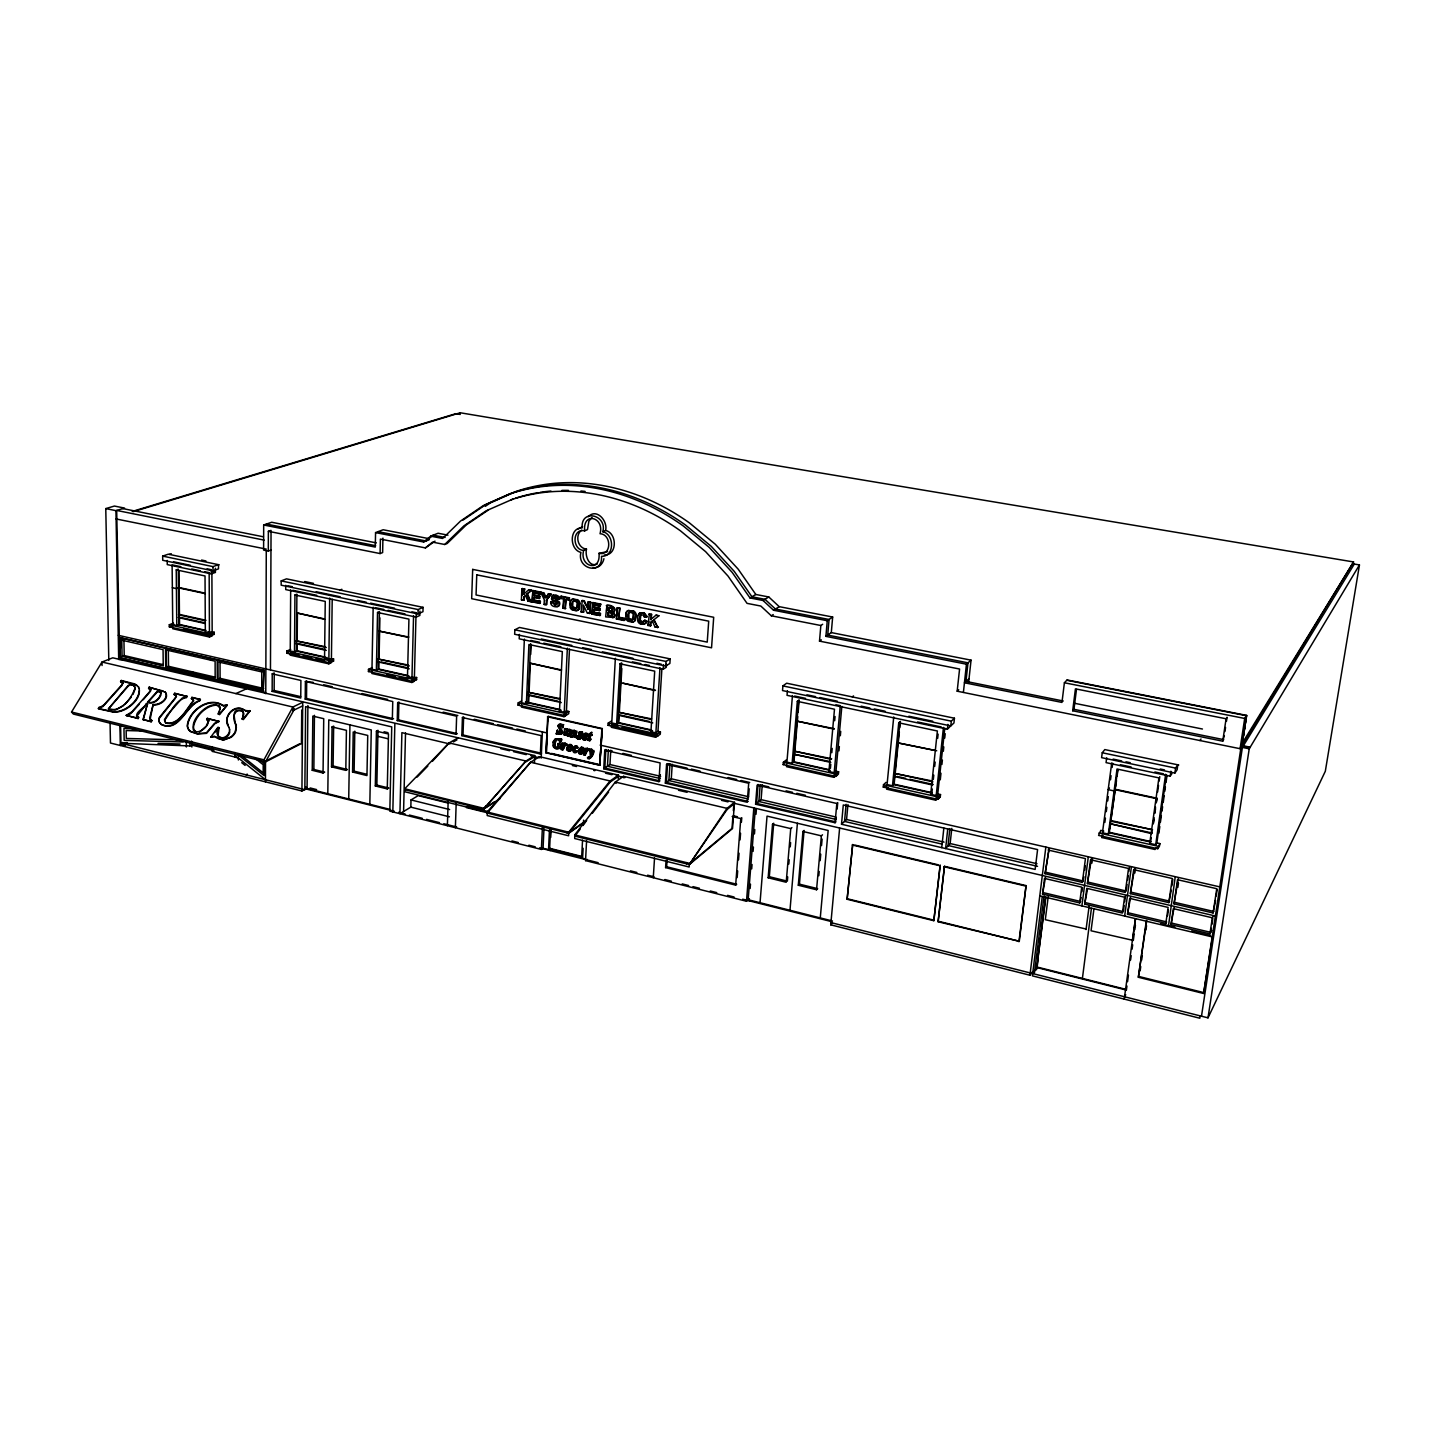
<?xml version="1.0" encoding="UTF-8"?>
<svg xmlns="http://www.w3.org/2000/svg" width="1431" height="1431" viewBox="0 0 1431 1431"><rect width="100%" height="100%" fill="white"/><g stroke="black" fill="none" stroke-linecap="round" stroke-linejoin="round"><path stroke-width="1.5" d="M261.784 671.908L217.977 661.837L218.049 679.206L261.73 689.42L261.784 671.908L263.787 671.014M263.179 691.423L263.912 670.263L263.179 691.423L120.401 658.027L120.025 637.725L264.019 670.298M376.317 542.886L271.711 522.261L263.68 524.998L263.608 550.059L268.295 551.024L270.96 550.059M265.451 781.755L265.522 761.471M266.273 551.329L265.772 693.641L263 691.638M268.295 551.024L268.366 531.312L271.049 530.382L270.459 669.672M272.158 691.388L272.23 673.858L274.233 672.964L274.144 690.475L272.158 691.388L300.743 698.06L300.904 680.44L272.23 673.858M281.191 580.897L281.174 585.172L418.031 613.935L422.95 611.699L423.075 607.352L286.504 578.857L281.191 580.897L418.138 609.57L423.075 607.352M285.735 585.333L285.717 589.59L416.171 617.101L419.855 615.437L419.963 611.091M290.672 589.84L290.243 650.962L294.5 651.91L294.947 594.992L325.248 601.414L324.551 658.636L333.584 658.922L333.548 661.068L329.702 662.821L286.772 653.198L286.772 651.069L290.726 649.352M110.062 722.941L110.473 743.029L301.923 790.985L302.728 702.299L292.872 707.021L292.854 710.635L302.692 705.894M326.268 650.407L296.217 643.735L296.235 640.873L325.087 646.651M296.503 643.61L296.432 651.069L326.447 657.777M296.521 640.748L296.897 594.223L294.947 594.992M294.5 651.91L297.093 650.783L297.165 643.324L325.052 649.513M297.183 640.48L297.415 613.058L323.281 618.639M301.726 710.044L301.44 742.904L302.352 743.118L265.54 761.864L73.357 714.051L71.55 712.012L101.995 662.034L112.763 657.813L534.747 755.568L534.425 762.884M305.393 681.46L392.756 701.53L392.344 719.435L305.214 699.097L305.393 681.46L313.085 682.319M305.214 699.097L306.52 698.471L306.699 680.852M305.787 786.871L305.769 788.892L394.276 811.234M301.923 790.985L307.075 788.463L307.898 705.537M312.244 770.307L312.817 716.108L323.728 718.684L323.048 772.99L312.244 770.307L313.854 769.467L324.658 772.132L323.048 772.99M313.854 769.467L314.444 715.303M597.228 564.047C588.91 567.535 584.85 555.443 586.495 549.11L583.669 550.416C579.054 566.658 600.948 572.937 598.999 553.332L607.603 551.561M298.811 655.004L290.225 653.091L290.207 655.148L328.808 663.823L328.844 661.748L331.008 662.231M328.862 659.619L329.667 598.051M327.806 793.686L328.772 719.882L371.273 729.935L369.824 804.294M329.702 662.821L329.738 660.693L333.584 658.922M331.42 658.439L332.207 599.195M331.527 766.837L332.064 726.93L333.656 726.125L333.101 765.979L331.527 766.837L345.801 770.361L347.375 769.502L333.101 765.979M602.809 531.724C607.477 514.784 580.61 508.255 582.167 527.878C569.001 527.395 569.377 549.79 580.95 552.402C576.353 569.091 602.952 575.781 601.503 556.319C614.793 556.927 614.525 534.3 602.809 531.724L605.581 530.454C617.28 533.03 617.548 555.604 604.276 554.995M605.581 530.454C608.032 521.081 596.655 507.701 588.195 516.77M345.801 770.361L346.427 730.347L332.064 726.93M348.717 798.963L349.933 724.873M229.497 729.631C230.176 734.997 222.86 740.453 218.371 736.518M352.563 772.025L353.224 731.974L367.731 735.427L366.962 775.566L352.563 772.025L354.119 771.148L366.461 774.189M354.119 771.148L354.799 731.152M373.169 607.227L371.971 669.261L376.371 670.245L377.534 612.486L408.926 619.122L407.477 677.203L416.636 677.489L416.582 679.653L412.897 681.514L368.447 671.533L368.483 669.368L372.257 667.562L372.221 669.726M371.917 671.407L371.881 673.5L411.842 682.48L414.292 681.245L414.346 679.153L416.582 679.653M428.763 538.611L383.15 529.756L375.566 532.6L375.28 547.089L263.68 524.998M375.316 785.959L376.425 731.152L377.981 730.329L376.854 785.082L375.316 785.959L387.264 788.928L388.803 788.034L376.854 785.082M268.366 531.312L380.091 553.564L380.396 539.093L425.383 547.912L435.006 541.151M409.23 668.832L378.106 661.927L378.16 659.029L408.121 665.021M378.446 658.886L379.412 611.663L377.534 612.486M376.371 670.245L378.857 669.046L379.018 661.498M379.072 658.6L379.913 617.852M382.918 538.128L382.632 552.581L380.091 553.564M387.264 788.928L388.499 733.996L376.425 731.152M392.827 811.914L394.849 723.871M397.246 720.58L397.675 702.657L398.909 702.013L398.48 719.918L397.246 720.58L456.042 734.3L457.24 733.62L398.48 719.918M403.578 811.502L405.528 732.851M458.331 737.68L449.155 742.922L404.74 788.767L404.83 791.754L483.32 811.198L483.177 809.123L486.111 805.85M411.842 682.48L411.895 680.369L414.149 680.888M411.949 678.205L413.559 615.741M412.897 681.514L412.951 679.331L416.636 677.489M449.96 743.995L401.896 732.654L399.929 813.702L410.822 807.138L411.019 799.929L418.174 795.636L448.1 803.059M414.4 676.988L415.956 616.85M416.171 617.101L416.278 612.754L411.931 611.824M418.031 613.935L418.138 609.57M822.664 624.274L820.839 625.508L819.498 641.124L959.575 669.028L957.178 691.191L1240.069 748.699L1353.583 561.954L460.245 412.772L460.192 414.435L455.791 413.702L132.242 511.439M447.384 825.705L448.153 801.414M456.042 734.3L456.632 716.198L397.675 702.657M455.38 827.726L456.185 803.238M461.819 735.641L462.428 717.521L463.626 716.859L463.018 734.962L461.819 735.641L540.363 753.976L541.49 753.261L463.018 734.962M220.356 709.454C214.811 693.731 183.562 722.977 196.226 731.974M514.838 629.801L514.659 634.255L665.719 666.005L669.887 663.447L670.173 658.904L519.471 627.458L514.838 629.801L666.023 661.444L670.173 658.904M519.381 634.398L519.203 638.834L663.197 669.207L666.291 667.293L666.488 664.27M523.478 600.233L524.318 596.566L524.175 599.893L521.421 599.804L521.868 588.767L524.64 588.856L523.746 594.098L524.64 588.856M522.297 595.063L522.565 588.445M521.582 704.982L521.492 707.111L564.029 716.681L568.715 713.711L568.822 711.493L565.495 713.514L565.388 715.733L518.076 705.125L518.183 702.907L521.617 700.94M524.372 639.085L521.689 702.764L526.375 703.819L528.647 702.514L528.969 694.768L557.929 701.19M526.375 703.819L528.915 644.522L562.329 651.606L559.467 711.225L564.243 712.298L566.443 710.974L568.822 711.493M531.76 601.914L532.922 590.52L540.596 592.058L539.827 594.259L534.246 593.132L534.139 595.6L540.006 596.316L539.237 598.516L534.049 597.46L533.924 600.465L540.381 601.306L540.292 603.167L531.76 601.914L538.342 602.773M561.256 702.585L528.146 695.233L528.272 692.264L560.147 698.65M528.397 695.09L528.075 702.854L561.131 710.241L559.467 711.225M528.522 692.121L530.633 643.628M532.457 601.575L532.922 590.52M529.112 691.781L530.346 663.233L561.524 669.958M530.722 654.396L531.116 645.542M533.924 600.465L534.747 597.121M534.139 595.6L534.926 592.81M539.237 598.516L539.326 596.638M539.827 594.259L540.596 592.058M539.612 603.506L539.684 601.646M544.102 604.419L544.317 599.75L540.793 592.559L543.941 592.72L546.177 597.603L548.771 593.704L551.185 594.187L546.392 600.197L546.177 604.83L544.102 604.419L546.875 604.49L547.071 599.857M618.281 778.822L618.496 775.155L539.487 756.677L539.433 757.822L530.901 755.729M540.363 753.976L541.186 735.606L462.428 717.521M541.186 758.126L542.385 731.885M127.198 742.546L120.973 743.244L304.839 789.679L305.626 706.646L391.736 726.876L389.822 811.162L541.383 849.442L542.403 827.351M545.837 752.706L548.198 716.359L602.308 728.558L599.661 765.227L545.837 752.706L548.663 753.368M547.697 716.645L546.052 752.563L599.857 765.102L601.843 728.862L547.501 716.788M546.535 752.259L547.322 735.373M548.001 720.58L548.198 716.359M541.383 849.442L543.065 848.261L543.977 828.388M543.065 848.261L548.538 849.638L549.468 829.73M560.433 598.408L561.185 596.19L569.502 597.854L568.733 600.072L565.639 599.446L565.191 608.694L563.081 608.264L563.528 599.034L560.433 598.408L561.185 596.19M550.452 831.178L549.611 848.869L582.65 857.205L583.133 848.315M550.094 850.569L550.184 848.44L581.165 856.257M550.72 837.403L551.078 829.962M563.081 608.264L564.208 598.695M557.607 744.209L561.721 744.675L558.179 743.476L557.303 748.163M558.179 743.476L559.056 744.692M565.191 608.694L566.318 599.124L569.413 599.732M559.396 748.538C562.58 738.933 560.272 752.849 554.745 748.091A4.043 3.363 58.1 0 1 553.135 746.356L553.064 741.669L555.604 738.807M568.733 600.072L569.502 597.854M562.15 743.726L565.245 743.172C561.202 750.273 567.713 739.899 566.998 745.265C563.814 743.226 564.851 751.275 561.274 749.558L562.723 743.369L561.274 749.558M564.029 716.681L564.118 714.516M564.243 712.298L567.356 648.154M566.515 734.872L563.796 734.872L564.798 728.594L567.427 728.79L566.068 734.407L569.019 729.327L570.486 729.667L569.359 735.087M566.229 715.339L566.336 713.193M566.443 710.974L569.484 649.155M574.475 732.189L572.382 736.786L570.325 736.786L571.237 730.525L574.332 730.347L572.901 733.298L574.332 730.347M618.496 775.155L610.089 780.968L568.679 832.198L568.644 835.776L487.202 815.545L487.184 812.003L530.597 762.258L539.487 756.677M583.884 608.336L583.705 611.967L581.075 611.913L582.292 600.412L584.367 600.841L588.302 609.159L583.705 601.181L581.63 600.752M583.043 612.307L583.401 605.045L587.282 613.184L590.091 613.255L590.663 602.093L588.016 602.04L587.64 609.499M588.302 609.159L588.678 601.7M589.429 613.613L590.663 602.093M584.42 748.842L587.515 748.288L585.011 755.049L583.49 754.709L584.42 748.842L585.619 749.075L583.49 754.709M591.665 614.06L592.917 602.558L600.77 604.132L600 606.368L594.294 605.206L594.169 607.692L600.144 608.425L599.374 610.643L594.062 609.57L593.901 612.611L600.465 613.47L600.376 615.348L591.665 614.06L600.376 615.348M592.327 613.72L592.917 602.558M582.542 840.194L581.612 857.992L585.315 858.922M583.365 824.614L583.598 820.16M593.901 612.611L594.724 609.23L600.036 610.304M594.169 607.692L594.956 604.866L598.766 605.635M588.517 734.854L590.18 733.566M589.966 758.305L588.177 758.859L587.408 757.786L590.359 756.981L589.787 749.146L591.701 749.254L592.398 754.584L591.701 749.254M591.683 735.57L592.273 734.604L590.627 735.319C585.851 744.031 593.507 736.679 589.787 740.739M755.335 808.748L748.163 899.723L746.499 901.262L585.547 860.603L586.603 840.569M599.374 610.643L599.482 608.765M599.714 615.706L599.822 613.81M600 606.368L600.77 604.132M613.988 617.494L605.653 616.904L606.923 605.349C610.822 603.864 619.033 609.534 612.879 612.343L614.668 614.525L613.881 617.459M606.619 610.948L606.923 605.349M599.661 765.227L602.308 728.558M608.068 612.468C613.577 611.395 613.631 618.747 607.907 615.455L608.068 612.468L611.663 612.754M608.157 610.59L608.962 607.656C614.221 606.708 613.827 613.112 608.819 610.25L608.157 610.59C613.166 613.47 613.577 607.048 608.3 607.996M607.907 615.455L608.712 612.11M608.819 610.25L608.962 607.656M660.371 774.654L658.922 781.648L603.739 768.769L604.758 750.202L612.235 750.953M605.85 749.486L604.83 768.036L659.977 780.897M615.366 658.278L611.753 722.923L616.618 724.014L620.034 663.805L654.7 671.157L650.944 731.706L655.881 732.815L657.956 731.42L660.424 731.974L660.281 734.228L657.169 736.339L608.103 725.32L608.229 723.084L611.466 721.027M608.372 749.808L607.46 766.247L660.371 778.571M619.355 617.298L624.703 618.371L624.596 620.267L616.439 619.086L617.065 607.96L619.873 608.05L618.693 617.637L619.873 608.05M616.439 619.086L617.709 607.62M657.67 735.856L655.613 737.251L611.502 727.342L611.627 725.177L617.924 726.59M603.739 768.769L609.964 764.548L610.769 750.184M652.751 722.905L618.425 715.267L618.586 712.244L651.552 718.881M623.952 620.625L624.703 618.371M618.657 715.124L618.21 722.995L652.482 730.669L650.944 731.706M618.818 712.101L621.626 662.875L620.034 663.805M616.618 724.014L618.747 722.655L619.194 714.785L649.227 721.439M619.373 711.762L621.823 668.617M623.451 777.605L623.522 776.335L734.514 802.29L732.529 828.531L689.331 864.539L689.17 867.007L574.707 838.53L574.743 834.917L615.312 782.059L623.522 776.335M650.229 625.955L650.443 622.539L652.947 620.66L651.069 622.181L650.855 625.597L648.046 625.508L649.37 613.863L651.552 614.31L651.248 619.319M648.046 625.508L648.905 621.394M651.552 614.31L650.604 619.677L655.97 615.187L658.904 615.795L653.931 619.73L657.795 627.494L653.931 619.73M655.613 737.251L655.738 735.069M655.881 732.815L659.977 667.669M657.169 736.339L657.312 734.085L660.424 731.974M657.956 731.42L661.909 668.563M663.197 669.207L663.483 664.664M665.719 666.005L666.023 661.444M658.922 781.648L660.12 762.92L604.758 750.202M653.269 877.722L654.539 858.01M666.56 764.387L748.699 783.258L747.232 802.254L665.343 783.133L666.56 764.387L667.597 763.653L687.023 768.107M667.597 763.653L666.381 782.381L748.198 801.467M669.976 763.939L668.885 780.539L748.395 799.053M665.343 783.133L671.282 778.786L672.23 764.279M665.594 867.615L666.649 866.757L736.661 884.233L735.659 885.127L665.594 867.615L666.023 861.033M666.649 866.757L667.079 860.174M732.851 817.334L732.01 828.406L688.812 864.413M733.352 810.679L733.692 806.243M735.659 885.127L740.775 818.586L741.759 817.763L741.419 822.181M737.162 877.597L737.68 870.942M738.539 859.87L739.04 853.216M740.06 839.908L740.578 833.271M748.52 797.246L749.182 788.803M746.499 901.262L753.833 807.925M836.348 817.656L835.078 822.753L755.586 804.204L757.088 785.172L836.831 803.489L837.725 802.684L837.135 809.087M758.054 784.403L756.552 803.417L835.954 821.931M749.182 900.815L749.343 898.632M750.148 888.508L750.488 884.143M751.704 868.867L752.044 864.503M753.082 851.391L753.422 847.027M754.459 833.933L754.799 829.569M756.015 814.275L756.355 809.91M760.201 784.635L758.877 801.485L835.972 819.426M755.586 804.204L761.095 799.643L762.258 784.921M760.04 902.728L767.034 816.117L828.155 830.481L820.267 917.915M782.9 685.914L782.524 690.565L950.792 725.928L953.94 722.977L954.441 718.219L786.656 683.213L782.9 685.914L951.311 721.17L954.441 718.219M768.161 877.793L772.525 824.292L773.706 823.272L769.323 876.72L768.161 877.793L786.209 882.265L790.735 828.603L791.88 827.565M787.426 690.708L787.032 695.341L947.394 729.166L949.755 726.948M792.452 695.591L786.925 762.133L792.13 763.313L797.317 701.351L834.488 709.221L828.907 771.542L834.201 772.722L835.972 771.202L838.62 771.792L838.405 774.117L835.758 776.425L783.186 764.619L783.365 762.312L786.156 760.058L785.977 762.365M786.728 764.44L786.531 766.676L833.79 777.301L835.543 775.763M830.767 762.419L793.972 754.244L794.241 751.15L831.697 758.752M794.187 754.083L793.507 762.186L830.23 770.397L828.907 771.542M794.438 750.971L798.695 700.314L797.317 701.351M792.13 763.313L793.972 761.811L797.765 716.609M798.122 712.459L799.16 699.956M787.354 881.174L787.712 876.881M788.803 864.02L789.161 859.727M790.252 846.866L790.61 842.573M789.984 910.277L797.407 823.254M798.301 885.252L802.952 831.483L804.079 830.445L799.428 884.161L798.301 885.252L816.546 889.76L817.673 888.651L799.428 884.161M825.902 636.366L827.261 620.714L832.663 617.029L831.304 632.591L825.902 636.366L966.444 664.199L971.059 660.156L831.304 632.591M816.546 889.76L821.376 835.847L822.485 834.792M818.818 875.736L819.212 871.425M820.178 860.657L820.75 854.182M821.519 845.578L822.11 839.103M830.409 768.358L830.785 764.297M831.822 752.688L832.198 748.413M834.684 720.723L835.06 716.537M583.669 550.416C572.078 549.951 571.971 527.914 584.671 530.865C582.65 511.135 604.741 517.271 600.036 533.727C611.77 534.157 611.788 556.391 598.999 553.332M833.79 777.301L833.987 775.047L836.652 775.638M834.201 772.722L840.265 705.68L835.919 704.768M835.758 773.509L841.839 706.431M835.758 776.425L835.954 774.099L838.62 771.792M838.96 750.864L839.353 746.535M840.337 735.731L840.73 731.402M835.078 822.753L836.831 803.489M1032.019 972.204L1029.926 975.227L830.731 924.82L839.639 828.012M841.5 824.256L843.288 804.973L1037.582 849.585L1035.15 869.44L841.5 824.256L846.562 819.498L847.957 804.58M846.115 804.329L844.523 821.412L942.26 844.165M847.116 899.258L852.679 844.558L847.116 899.258L933.835 920.705L940.167 865.272L933.835 920.705M893.731 716.949L887.059 784.564L892.479 785.762L898.74 722.816L937.377 730.991L930.687 794.33L936.196 795.564L937.77 793.955L940.525 794.563L940.274 796.924L937.895 799.357L883.267 787.104L883.499 784.743L886.022 782.381M932.565 785.029L894.339 776.532L894.661 773.384L931.366 780.807M894.536 776.371L893.713 784.599L931.867 793.132L932.314 788.982M894.84 773.205L899.974 721.725L898.74 722.816M892.479 785.762L894.125 784.188L899.348 731.939M899.759 727.699L900.403 721.367M933.316 779.484L933.781 775.137M934.693 766.426L935.159 762.061M937.663 738.396L938.11 734.139M888.275 787.587L886.594 789.161L935.695 800.197L935.946 797.926L938.7 798.534M936.196 795.564L943.44 727.431M944.782 728.146L937.52 796.298L940.274 796.924M937.895 799.357L938.146 796.995L940.525 794.563M940.274 779.841L940.972 773.259M941.92 764.458L942.385 760.058M943.333 751.275L943.798 746.875M944.728 738.092L945.211 733.692M947.394 729.166L947.912 724.408M950.792 725.928L951.311 721.17M941.741 847.635L943.852 828.066M947.751 828.96L945.623 848.547L950.148 843.539L951.794 828.388M938.11 921.761L944.478 866.292L1026.063 885.61L1019.283 941.276L938.11 921.761L944.478 866.292M963.403 692.407L966.444 664.199M947.984 845.936L949.862 828.585M968.608 682.48L971.059 660.156M1018.926 941.759L1026.063 885.61M1250.193 747.179L1242.001 745.515L1246.634 715.393L1067.061 679.958L1064.396 682.766L1061.963 702.424L964.458 682.766L969.037 678.634M1029.926 975.227L1045.846 847.08M1200.18 1015.885L1199.822 1018.228L1032.377 975.853L1042.269 896.45M1042.555 894.107L1044.505 878.419L1081.729 887.148L1079.672 902.925L1042.555 894.107L1045.542 877.042M1045.095 873.697L1049.084 848.69L1045.095 873.697L1082.355 882.408L1083.893 876.702M1034.452 972.83L1044.058 895.842M1036.509 969.824L1045.56 897.487M1032.663 973.563L1037.135 967.052L1038.19 958.627M1045.9 897.022L1038.119 957.017M160.862 692.944C160.022 698.793 153.618 704.231 147.554 702.12L157.392 691.173L160.29 691.763L161.148 693.302M1086.362 929.077L1045.31 919.704L1048.297 895.949M1224.346 735.57L1222.736 741.186L1072.678 710.76L1075.432 688.848L1226.081 718.773L1227.065 717.271L1226.456 721.349M1072.678 710.76L1073.966 709.329L1076.47 689.438M236.419 727.055L234.934 732.368A11.502 8.497 -35.1 0 1 230.695 737.054L224.524 739.72L218.084 738.7M139.344 690.618C138.485 698.614 132.207 705.054 125.427 708.792A20.356 14.453 -35.5 0 1 113.264 711.779L98.22 708.47L103.908 704.946L121.581 685.091L122.69 683.195L120.58 681.603L121.259 680.476L134.961 683.982L138.61 687.023M1082.355 882.408L1085.449 858.6L1048.047 850.032M1079.672 902.925L1081.174 897.559M1081.943 891.656L1082.462 887.721M1084.734 870.209L1085.306 865.88M1081.89 905.877L1088.311 856.793M1178.768 765.013L1104.804 749.576L1102.246 752.76L1101.602 757.643L1174.869 773.044L1177.123 769.735L1177.82 764.816L1175.584 768.107L1174.869 773.044M1084.716 904.124L1086.791 888.329L1124.587 897.201L1122.405 913.067L1084.716 904.124L1087.506 888.901M1087.417 883.589L1090.547 859.763L1128.54 868.474L1125.249 892.425L1087.417 883.589L1091.513 858.403M1091.907 863.126L1092.479 858.815M1106.7 757.768L1106.056 762.634L1170.182 776.174L1171.882 773.688M1086.04 929.56L1089.206 905.662M1108.327 834.094L1117.021 769.019L1158.913 777.892L1149.737 843.36L1155.711 844.684L1156.856 842.913L1159.843 843.575L1159.504 846.007L1157.768 848.708L1098.579 835.418L1100.797 830.374L1103.712 831.035L1102.46 832.77L1108.327 834.094L1110.706 823.845L1152.098 833.021M1091.424 908.363L1082.408 978.428M1156.176 847.707L1155.032 849.495L1101.834 837.529L1102.138 835.185M1102.46 832.77L1111.726 762.902M1104.857 822.431L1105.43 818.121M1106.288 811.663L1106.861 807.352M1107.719 800.913L1108.292 796.602M1110.528 779.77L1111.064 775.674M1112.155 767.463L1112.71 763.349M1132.762 940.31L1091.048 930.776L1093.928 909.025M1117.647 770.003L1109.258 832.788L1150.613 842.036L1151.204 837.743M1111.154 820.589L1152.563 829.747L1110.689 821.215L1115.339 789.268L1156.981 798.23L1156.391 802.433M1115.625 787.086L1116.502 780.521M1117.092 776.157L1117.969 769.592M1124.14 905.68L1123.317 911.619L1085.682 902.693M1124.694 901.727L1125.499 895.77M1127.056 884.483L1126.161 891.012L1088.383 882.194M1127.646 880.137L1128.254 875.79M1128.844 871.443L1129.453 867.097M1124.641 916.055L1131.438 866.667M1127.521 914.284L1129.721 898.4L1168.125 907.415L1165.818 923.389L1127.521 914.284L1130.633 896.969M1130.383 893.642L1133.692 869.654L1172.293 878.509L1168.823 902.621L1130.383 893.642L1134.604 868.277M1134.872 872.999L1135.463 868.653M1124.211 999.088L1135.427 918.63M1132.458 940.793L1135.516 918.935M1126.34 990.341L1126.948 986.013M1127.556 981.666L1128.451 975.173M1130.579 960.004L1131.188 955.675M1132.082 949.164L1132.69 944.836M1133.298 940.507L1134.211 934.014M1134.819 929.667L1135.427 925.338M1152.134 830.391L1151.687 833.665L1110.706 823.845M1153.153 823.88L1154.03 817.584M1154.62 813.38L1155.515 807.066M1156.105 802.863L1156.981 798.23M1157.607 792.059L1158.538 785.458M1159.164 781.058L1159.772 776.657M1153.44 823.451L1154.03 819.248M1154.924 812.933L1155.515 808.748M1155.711 844.684L1165.639 774.26M1156.856 842.913L1166.48 774.815M1212.594 936.107L1203.596 993.49L1138.343 977.266L1146.267 921.206M1158.877 833.2L1159.808 826.581M1160.434 822.163L1161.364 815.545M1161.99 811.144L1162.616 806.726M1163.242 802.326L1164.172 795.708M1164.798 791.289L1165.406 786.889M1166.032 782.471L1166.98 775.852M1138.343 977.266L1146.732 920.437M1140.131 970.898L1140.74 966.587M1141.652 960.129L1142.278 955.836M1145.927 930.007L1146.535 925.696M1157.768 848.708L1159.843 843.575M1170.182 776.174L1170.88 771.237M1167.535 915.929L1168.394 909.955M1168.823 902.621L1171.238 890.225M1171.882 885.843L1172.83 879.278M1175.262 876.684L1168.519 925.624M1211.699 930.418L1209.91 933.871L1171.023 924.623L1173.331 908.631L1212.343 917.79L1213.13 916.305M1174.028 903.837L1177.534 879.707L1216.761 888.705L1213.077 912.96L1174.028 903.837L1178.375 878.294M1171.023 924.623L1174.171 907.182M1177.856 887.399L1178.5 883.034M1222.736 741.186L1226.081 718.773M1224.954 731.509L1225.544 727.449M1209.91 933.871L1212.343 917.79M1211.306 928.343L1210.698 932.35L1171.864 923.138M1211.914 924.337L1212.826 918.308M1213.077 912.96L1215.527 900.475M1216.189 896.074L1217.191 889.456M1203.596 993.49L1241.017 747.125L1249.227 748.807L1359.45 564.923L1353.261 563.886M1201.485 1016.207L1242.394 747.411L1354.298 564.064M1243.145 743.673L1243.521 741.133L1353.583 561.954M1240.069 748.699L1244.702 718.451L1246.634 715.393L1241.858 745.784M748.163 899.723L832.484 920.992L830.946 922.601L1207.997 1017.852L1249.227 748.807M576.371 737.18L573.813 737.215L574.403 732.117M575.763 737.537C571.989 735.767 579.09 725.356 571.828 737.126M1359.45 564.923L1325.321 771.255L1207.997 1017.852M577.194 738.557L578.142 735.82L580.27 737.824L579.305 732.01L582.524 732.207L581.558 734.765L579.555 732.994L580.914 736.554A2.486 2.093 57.9 0 1 580.968 737.859L580.664 738.503A2.111 1.771 57.9 0 1 579.054 738.986L577.194 738.557L579.609 738.646A2.111 1.771 57.9 0 0 581.219 738.163L581.523 737.502A2.486 2.075 57.9 0 0 581.469 736.196L580.253 732.422L582.113 734.407M577.748 738.217L578.142 735.82M581.558 734.765L581.97 732.565M551.937 597.264L552.455 595.779M561.828 733.709L556.176 733.835L557.357 730.293L558.752 733.227L560.702 733.298L559.754 729.399M581.737 753.636L580.932 753.797A2.057 1.717 57.4 0 1 579.287 752.885C576.8 750.077 582.596 744.388 583.884 748.735C582.757 750.345 576.854 753.332 582.149 752.599M580.521 750.828L581.666 752.903M585.923 736.768C579.823 739.362 590.162 737.806 585.619 739.791M584.599 736.858L585.762 738.933M557.357 730.293L556.748 733.477L561.381 734.014M591.039 738.933L589.894 739.827L590.627 735.319M575.62 746.91C579.322 746.106 576.568 750.345 575.96 746.678M573.348 748.932L575.119 746.284C577.069 746.427 579.412 750.059 577.033 745.855C571.273 744.764 571.756 756.23 577.015 751.74M562.58 727.86C564.19 722.154 563.331 730.454 560.344 724.891M557.607 739.255C561.041 744.317 563.51 737.967 560.219 739.612L558.179 738.897C552.294 739.433 554.656 752.688 558.698 746.177M560.326 742.474L561.685 739.022M135.14 689.009L133.011 694.411M588.535 738.432L588.481 740.328L589.715 740.739M150.434 719.811L151.865 720.652L151.203 721.796L143.011 719.507L147.447 703.766L146.338 703.48C145.944 707.093 131.527 714.033 138.771 717.432L138.091 718.559L126.214 715.357L131.92 711.815L149.271 692.139L150.666 689.849L148.52 688.275L149.2 687.148L165.298 692.193M143.315 719.847L147.447 703.766M637.904 616.028L639.371 613.255M553.314 742.367L554.745 739.541M592.237 735.212L590.806 734.747L591.414 732.708M151.865 720.652L149.665 718.058L153.135 704.535L150.094 719.507M590.806 734.747L591.969 732.368M570.325 736.786L571.774 730.561M589.161 734.997L587.765 740.31L590.341 740.382M570.486 729.667L568.411 735.409L569.663 734.783M569.735 734.854L567.785 735.802L567.731 733.423L566.873 735.57L568.214 736.321L570.289 734.514M569.019 729.327L566.873 733.566M567.427 728.79L565.299 734.622L566.909 733.906M603.936 558.68C603.023 563.653 598.713 568.626 593.239 567.642M563.868 745.962L565.245 743.172M586.03 735.963C581.612 738.933 587.765 730.543 585.762 735.999M584.152 736.75C584.42 732.654 589.25 733.477 586.442 736.679M581.576 750.166C577.552 752.205 583.884 744.8 581.684 749.987M580.074 750.738C580.342 746.642 585.154 747.483 582.345 750.667M591.754 756.087C595.385 750.202 592.47 748.431 591.862 754.942M589.822 758.376C595.546 754.942 594.044 744.764 592.398 754.584M229.747 731.921C227.779 742.957 211.198 737.037 219.086 727.663L217.977 727.288L210.751 737.144L215.205 736.697M587.515 748.288C584.027 755.192 593.847 744.943 586.191 751.132M562.777 749.898L565.424 744.102M575.817 737.52L577.23 736.071L575.351 736.983L576.961 731.223L574.904 731.223L572.901 733.298M570.361 602.129L570.772 600.913A5.474 4.651 62.5 0 1 572.507 599.124L573.241 598.856M585.011 755.049L587.98 749.88M626.223 613.398L626.671 612.164A5.527 4.758 61.1 0 1 628.459 610.357L633.021 611.27A5.169 4.454 61.1 0 1 635.579 614.829L634.792 620.607A5.116 4.4 61 0 1 632.395 622.145L628.137 621.269A5.098 4.4 61 0 1 625.973 618.836L626.027 612.504A5.527 4.758 61.1 0 1 627.815 610.697L633.665 610.912A5.152 4.454 61.1 0 1 636.205 614.471L635.436 620.249A5.116 4.4 61 0 1 633.039 621.787L628.781 620.911A5.098 4.382 61.1 0 1 627.905 620.267M174.045 694.393C179.447 696.307 172.453 695.609 174.707 693.248L187.193 696.503L182.184 698.113L167.355 714.91L164.386 719.829L165.853 723.102C178.768 726.376 186.746 709.186 193.704 700.886L193.113 699.491L193.418 700.528C186.459 708.828 178.481 726.018 165.567 722.762M219.659 706.02C222.36 708.828 215.992 713.407 219.462 714.677L227.135 705.233L223.522 705.912C209.552 696.056 188.91 710.849 187.533 726.143A14.382 10.536 -35.2 0 0 190.538 731.617L197.496 733.996L206.547 733.352L214.865 723.692L219.086 721.474L207.316 718.326L206.654 719.471C212.682 722.655 199.732 735.427 194.133 730.83M208.783 720.562L206.368 725.535M176.102 695.394L175.369 698.31L159.521 717.986A8.049 5.813 -35.5 0 0 159.61 722.494L160.451 723.71M643.27 622.181L644.916 620.195L646.991 621.322L645.614 623.165M646.991 621.322L644.576 624.095L641.285 623.737A5.044 4.365 60.7 0 1 638.87 621.805A5.223 4.508 60.7 0 1 638.315 620.839M150.541 689.277L150.577 691.101L143.225 699.723M644.916 620.195L642.573 622.485C638.566 622.7 638.154 615.92 641.321 614.543M120.58 681.603L122.869 682.963L121.885 685.449L102.71 706.753L98.9 707.343M136.714 716.376L146.624 703.837L147.751 704.106M219.086 727.663L217.977 735.838M160.97 694.822C159.02 699.92 153.028 704.946 147.554 702.12M246.186 711.028L250.049 710.939L243.342 719.596L242.358 719.185L243.896 713.801L242 710.545M242.358 719.185L243.413 712.227M633.575 618.764L633.861 614.042A2.916 2.522 61.1 0 0 633.539 613.434M218.388 714.23L219.694 711.654M120.598 725.517L121.009 745.211L125.356 745.318M575.834 747L574.851 750.506L576.103 751.669M583.615 734.783L583.365 738.933A2.057 1.735 57.8 0 0 585.029 739.827L585.816 739.666M292.872 707.021L294.392 709.132L265.54 761.864L263.948 759.825L292.872 707.021L101.995 662.034L102.066 665.522M119.846 658.6L119.381 659.441L126.143 659.584M119.739 659.441L116.68 510.438L264.145 540.113M223.522 705.912C209.838 695.305 188.552 710.42 187.246 725.785A14.382 10.536 -35.2 0 0 190.251 731.259L197.21 733.638L206.261 732.994L214.578 723.335L218.818 721.117M209.051 720.92L206.94 719.829L207.316 718.326M1124.533 996.763L1125.732 994.67M162.687 725.141C180.252 730.418 185.762 704.964 199.535 700.475L200.197 699.33L191.933 697.344L191.557 698.865L191.933 697.344M161.274 724.372C178.947 733.495 186.084 705.25 199.803 700.832L200.197 699.33M1165.818 923.389L1166.659 921.904L1128.433 912.835M186.245 697.291L186.906 696.146M174.332 694.733L174.707 693.248M151.203 721.796L151.579 720.312M138.091 718.559L138.467 717.074L136.41 716.037M150.845 689.635L148.806 688.633L149.2 687.148M126.518 715.715L130.829 713.568L139.093 704.392M120.884 681.961L121.259 680.476M139.111 688.508C140.953 697.398 132.779 705.089 125.731 709.132A20.356 14.453 -35.5 0 1 113.568 712.119L98.524 708.828L99.204 707.701M1243.539 735.516L1246.437 715.715L1066.775 680.262M586.746 750.774L587.694 749.236M569.252 750.631C573.849 742.796 566.104 746.302 569.431 750.577M1149.737 843.36L1150.9 841.571L1109.58 832.341M548.771 593.704L545.497 597.943L543.261 593.06L540.793 592.559M1199.965 740.543L1201.003 739.004M580.235 829.068L574.833 836.115L689.331 864.539L727.002 808.354L734.514 802.29M689.331 864.539L727.037 809.552L734.407 803.596M573.455 732.94L575.459 730.883M586.084 739.344L587.139 738.289M582.506 752.617L581.541 753.761M583.061 752.259L580.396 754.155A2.057 1.717 57.4 0 1 578.732 753.243L578.589 749.826L581.29 747.232M1101.834 837.529L1103.086 835.793M546.392 600.197L551.185 594.187M570.039 734.264L568.554 735.516M576.961 735.802L575.477 737.09M214.632 732.565L218.245 727.646L219.354 728.021M582.524 732.207L579.877 731.724C576.675 732.905 580.932 742.582 578.482 735.928M568.161 745.462C564.261 749.111 570.683 753.869 571.023 747.286C571.845 740.167 564.082 752.581 570.271 750.971M577.516 738.646L578.446 738.056M1115.339 789.268L1114.087 790.932L1108.184 789.644L1109.436 787.998M131.294 697.076L124.98 704.32M570.969 750.399C575.691 738.199 559.199 752.545 570.915 750.613M582.936 825.544L585.637 822.002M592.398 813.202L608.622 792.041M242.089 718.827L243.073 719.238L249.781 710.581M576.174 746.553C569.967 752.241 579.734 750.774 575.995 752.527M566.461 734.693L567.213 733.781M567.731 733.423L564.637 734.997L564.78 728.987M640.891 614.865L640.247 620.213L643.199 622.127M584.134 734.139L582.435 736.607L582.811 739.272A2.075 1.735 57.8 0 0 584.474 740.185L586.173 739.433M609.803 781.952L610.089 780.968L530.597 762.258L487.291 813.076L568.769 833.289L610.161 782.042L618.425 776.317M576.514 608.264L577.14 603.113A2.898 2.468 62.5 0 0 575.942 601.61L574.153 601.074A2.951 2.522 62.5 0 0 572.239 602.129C570.236 605.045 573.008 610.733 576.729 608.264M590.341 733.37L591.522 732.261M218.12 713.872L219.193 714.319L227.135 705.233M561.31 738.933L555.049 739.165M585.673 738.986L586.782 737.949M581.594 752.956L582.703 751.919M632.538 619.605L633.217 614.4A2.934 2.522 61.1 0 0 632.001 612.879L630.159 612.325A2.987 2.576 61.1 0 0 628.209 613.398C625.848 616.6 629.551 622.539 633.182 619.247M577.283 750.685L575.942 751.847M147.84 702.478L157.678 691.531L160.576 692.121M205.152 727.055L199.571 732.046M561.274 734.049L562.186 733.298A3.22 2.683 58.5 0 0 562.705 731.778L559.932 726.286L560.612 724.605M404.884 789.751L483.535 809.195L526 761.024L534.747 755.568M585.476 736.303L586.782 733.835L584.832 733.584M581.397 750.291L582.757 748.27L581.38 747.429M830.731 924.82L832.27 923.21M417.137 777.087L427.851 766.014M432.43 761.274L449.155 742.922L526 761.024L483.535 809.195L500.295 798.444M558.949 724.497L563.778 724.694M935.695 800.197L937.269 798.587M557.535 603.989L555.568 604.562L553.403 601.968L550.667 602.111C550.076 608.175 561.864 608.533 559.467 602.004C556.498 600.483 551.042 594.759 557.428 597.997M591.289 757.088L589.411 758.663M930.687 794.33L932.279 792.72L894.125 784.188M425.383 547.912L432.556 542.134L444.719 544.495L463.93 525.839L486.164 510.813L513.353 498.9M936.715 750.792L897.863 742.886L934.568 750.327M557.893 606.494C564.494 603.149 545.211 593.364 556.927 599.106L559.664 598.355A3.256 2.755 63 0 0 558.788 596.441L555.89 594.938L552.366 595.564M612.879 612.343C617.924 608.908 609.624 604.651 606.261 605.707M883.267 787.104L886.826 786.907M553.046 595.224L551.436 598.874A3.238 2.755 63 0 0 552.509 600.43C560.004 601.109 555.264 608.533 552.724 602.308L550.667 602.111M570.361 750.971C574.529 749.522 572.4 741.795 568.214 745.247M523.746 594.098L528.844 589.697L531.634 590.252L526.876 594.115L530.686 601.7L527.574 593.793M957.178 691.191L958.734 689.778M583.58 734.479L584.742 733.584M526.876 594.115L531.634 590.252M557.464 739.183C555.085 741.008 553.457 747.071 557.464 747.876M592.04 517.45L588.892 521.134L587.479 529.595L584.671 530.865M523.621 596.888L525.392 595.385L528.003 601.145L530.686 601.7M210.751 737.144L214.489 736.178L216.546 737.824M375.566 532.6L423.558 541.973L430.713 536.16L438.083 533.244L447.975 535.158M783.186 764.619L784.116 763.868M793.972 754.244L829.247 761.381M123.674 705.376L115.482 709.991L108.434 708.864L128.057 685.592L130.275 684.322L132.994 685.055A6.493 4.615 -35.3 0 1 134.836 688.651C131.223 698.847 121.17 712.173 108.917 709.311M852.286 696.897L853.52 695.913M135.122 689.009A6.493 4.615 -35.3 0 0 133.28 685.395L130.561 684.68L128.361 685.932L108.434 708.864M578.249 529.005L582.56 526.608M581.719 530.096C574.69 534.997 577.569 548.288 586.495 549.11M590.896 733.012L588.535 734.336M585.547 860.603L587.157 859.387M576.067 608.604L577.856 606.833L578.035 603.471M645.757 623.326L640.641 624.095A5.062 4.365 60.7 0 1 638.226 622.163L637.26 616.385L640.176 612.718M548.538 849.638L550.184 848.44M568.393 833.182L586.316 820.392M568.769 833.289L586.674 820.482M819.498 641.124L821.305 639.854M462.964 520.097L485.771 504.624L511.261 493.301A221.054 186.728 58.9 0 1 685.36 524.944L711.225 546.32L734.228 571.345L751.955 596.799L764.977 599.303L775.441 609.034L829.068 619.48L827.708 635.096L967.982 662.839L965.961 681.406L1063.269 701.011M485.288 506.341L490.547 502.782L515.947 491.495A220.159 186.245 58.9 0 1 689.492 522.941L715.25 544.209L738.163 569.144L755.818 594.473L768.787 596.977L779.233 606.655L832.663 617.029M488.561 509.865L466.345 524.873L447.152 543.512L444.719 544.495M223.254 705.555L226.849 704.875M589.25 757.911L590.914 756.623L590.914 753.994M589.572 750.059L590.699 752.026M611.502 727.342L613.631 725.964M483.177 809.123L494.357 801.932M608.103 725.32L609.195 724.623M581.022 750.524L581.934 749.933M564.422 745.605L565.782 744.8M511.01 499.848A215.419 181.844 58.9 0 1 680.476 530.847L705.626 551.668L728.003 576.049L747.036 603.363L760.827 606.046L771.309 615.795L773.223 614.579M560.505 745.104L561.739 744.299M581.236 732.708L582.167 732.135M559.986 742.331L560.898 742.117M430.713 536.16L442.644 538.467L460.532 521.045L483.374 505.554L508.899 494.214A221.501 186.978 58.9 0 1 683.285 525.964L709.186 547.375L732.243 572.472L750.005 597.961L763.045 600.483L773.545 610.232L779.233 606.655M534.711 756.605L525.767 761.9M571.845 731.259L573.777 730.704M556.176 733.835L557.339 733.209M556.784 730.633L557.714 730.4M763.045 600.483L768.787 596.977M621.018 682.784L654.987 690.547M750.005 597.961L755.818 594.473M245.023 710.456L250.049 710.939M453.359 741.92L456.972 739.863M518.076 705.125L519.238 704.446M652.321 621.018L654.969 626.921L658.439 627.118M658.904 615.795L655.97 615.187M640.694 614.901L643.056 614.99L644.415 617.047L647.241 616.6L644.057 612.683L639.532 613.076M644.415 617.047L647.241 616.6M584.188 733.942C586.978 730.937 589.84 736.106 585.941 736.947M578.464 639.782L580.056 638.924M530.346 663.233L560.952 670.28M581.075 611.913L583.705 611.967M245.971 774.815L247.295 774.135M264.592 761.632L299.49 743.887M407.477 677.203L409.302 676.291L378.231 669.35L378.106 661.927M234.845 752.652L234.845 757.124L236.634 756.23M556.927 599.106L559.718 599.106M528.003 601.145L531.366 601.36M212.343 747.143L212.36 751.4L214.006 750.595M521.421 599.804L524.175 599.893M368.447 671.533L369.717 670.924M528.844 589.697L530.955 590.592M122.78 742.421L120.973 743.244L190.019 745.945L191.861 745.086L212.003 750.094M328.808 663.823L331.366 662.642L331.402 660.585L333.548 661.068M261.73 689.42L263.715 688.508M324.551 658.636L327.109 657.473M235.865 693.588L246.007 689.009M286.772 653.198L288.096 652.608M217.297 680.226L217.226 659.566M296.217 643.735L297.165 643.324M218.049 679.206L220.088 678.33L261.64 688.007M190.717 674.466L120.401 658.027M190.717 672.838L192.774 671.962M210.464 660.12L212.521 659.244M168.303 649.119L166.211 649.96L166.407 667.168L168.5 666.291L215.187 677.185M297.415 613.058L324.783 619.373M165.728 668.17L165.495 647.706M340.023 590.019L341.848 589.286M173.491 625.222L173.473 623.147L169.305 624.757L169.323 626.832L210.124 635.99L214.221 634.344L214.221 632.252L205.331 631.965L205.027 575.96L176.246 569.86L176.782 625.562L172.74 624.667L172.114 564.834L180.825 566.676M169.323 626.832L172.757 626.742L172.775 628.746L209.463 636.992L212.182 635.901L211.895 573.885M169.305 624.757L210.124 633.897L214.221 632.252M423.558 541.973L429.3 539.684M123.925 639.335L121.778 640.158L122.082 656.4L124.211 655.559L163.17 664.646M632.717 619.587L628.925 618.389L628.853 613.058A2.987 2.576 61.1 0 1 630.803 611.985L632.645 612.54A2.916 2.522 61.1 0 1 633.128 612.933M176.782 625.562L179.537 624.506L206.01 630.427M205.957 620.285L179.447 614.418L178.464 617.602L179.465 617.208M118.254 635.292L546.66 732.869M565.46 743.923L566.604 745.301L565.138 745.104M587.747 749.057L588.892 750.434L587.425 750.238M167.212 560.433L167.248 564.601L211.287 573.885L215.383 572.4L215.366 568.214M213.004 570.844L218.496 568.858L218.478 564.673L212.986 566.622L162.669 556.104L162.723 560.272L213.004 570.844L212.986 566.622M176.246 569.86L178.32 569.144M169.305 554.405L171.309 553.743M162.669 556.104L168.286 554.191L219.122 564.798M585.673 736.196L584.707 736.393M586.495 736.589L584.045 737.215M582.399 750.577L579.966 751.186M116.108 518.97L266.291 549.11M133.208 511.672L460.245 412.772M105.769 508.595L115.947 510.652L124.551 508.077L114.426 506.055L105.769 508.595L108.81 660.424M559.968 748.18L555.317 747.733A4.043 3.363 58.1 0 1 553.708 745.998L553.386 745.229M576.192 752.366L573.33 750.792M589.536 758.484L588.034 757.106L589.787 757.554M560.219 739.612L561.131 739.362M555.979 738.718L559.861 739.433L560.541 741.991M576.228 608.461L572.686 606.458L572.901 601.789A2.951 2.522 62.5 0 1 574.815 600.734L576.604 601.27A2.898 2.468 62.5 0 1 577.498 602.165M553.135 595.242L558.108 596.781A3.256 2.755 63 0 1 558.984 598.695L559.038 599.428M640.408 612.754L644.254 613.434L646.615 616.94M557.75 606.494L554.548 606.189M153.135 704.535C159.217 705 167.695 700.009 166.085 693.105M153.421 704.893C159.753 705.912 170.539 698.328 165.012 691.835M612.522 617.745L615.258 615.849L613.523 612.003M564.69 743.512L562.168 743.333M586.978 748.646L584.438 748.467M134.89 728.808L123.96 728.504L124.175 740.364L183.079 741.991M145.837 731.098L126.161 730.543L126.304 738.45L180.914 739.97M158.036 743.387L180.073 743.995M566.873 729.13L564.243 728.934M186.531 697.648C176.21 698.972 170.557 712.37 164.69 720.187L164.833 721.85M591.146 749.611L589.232 749.504M575.316 731.116L576.639 732.511L575.351 736.983M573.634 599.07L576.926 600A5.116 4.347 62.5 0 1 579.448 603.524L578.714 609.248A5.062 4.311 62.4 0 1 576.407 610.769L572.221 609.928A5.044 4.293 62.5 0 1 570.093 607.513L570.11 601.253A5.474 4.651 62.5 0 1 571.828 599.464L577.587 599.661A5.098 4.347 62.5 0 1 580.11 603.184L579.394 608.908A5.062 4.311 62.4 0 1 577.069 610.429L574.976 610.393M571.237 730.525L572.454 730.669M241.088 710.456C233.02 709.597 232.108 720.097 236.419 724.998M445.095 537.484L433.182 535.194L426.027 540.99L378.106 531.652M1030.213 972.937L1032.753 973.438M773.545 610.232L827.261 620.714M771.309 615.795L820.839 625.508M266.381 524.068L375.637 545.694M1064.396 682.766L1244.702 718.451M122.851 508.595L263.411 536.804M521.868 588.767L523.943 589.178M532.243 590.842L539.898 592.38M548.091 594.026L550.506 594.509M560.523 596.53L568.822 598.194M588.016 602.04L590.001 602.433M592.255 602.898L600.108 604.472M617.065 607.96L619.212 608.39M648.726 614.221L650.908 614.668M536.786 593.185L540.507 593.937M1074.717 703.319L1202.451 729.023M534.818 595.26L540.006 596.316M594.831 607.352L600.144 608.425M536.464 597.478L539.934 598.176M534.604 600.144L540.381 601.306M594.563 612.271L600.465 613.47M608.551 615.097L612.468 615.67L612.718 613.291M1073.966 709.329L1223.738 739.648M618.693 617.637L624.059 618.729M563.76 607.925L565.871 608.354M587.944 612.826L590.091 613.255M617.083 618.747L624.596 620.267M648.672 625.15L650.855 625.597M654.969 626.921L657.795 627.494M1241.732 745.98L1249.925 747.644M201.592 560.058L205.921 560.952M304.731 581.541L313.478 583.365M1102.246 752.76L1175.584 768.107M173.491 561.757L190.287 565.281M207.066 568.805L211.269 569.681L211.287 573.885M287.917 585.78L292.264 586.692M316.197 591.719L340.131 596.745M357.535 600.412L366.247 602.236M370.593 603.149L394.527 608.175M541.222 638.977L571.774 645.399M582.703 647.706L591.432 649.531M602.344 651.821L632.913 658.242M656.918 663.286L661.301 664.217M806.941 694.804L815.616 696.629M819.945 697.541L837.296 701.172M861.158 706.181L869.833 708.005M874.18 708.917L885.02 711.207M908.864 716.216L932.726 721.224M1113.121 759.11L1121.671 760.916M1125.964 761.811L1130.24 762.705M1160.183 769.002L1164.476 769.896M211.895 571.667L215.383 572.4M191.718 568.983L200.429 570.808M204.794 571.738L209.159 572.65L209.445 632.878M292.836 590.288L316.68 595.314M375.298 607.674L383.794 609.463M388.051 610.357L405.045 613.935M530.812 640.444L539.415 642.269M543.708 643.163L560.916 646.794M632.359 661.855L640.855 663.644M645.113 664.539L649.352 665.433M794.616 696.056L805.492 698.346M917.504 721.957L941.276 726.966M1120.348 764.709L1131.134 766.998M1154.853 771.989L1163.492 773.813M203.774 592.881L179.197 587.586L176.424 588.606L172.346 587.712M408.819 637.063L379.018 631.071L408.193 637.35M623.183 683.231L655.505 690.207M834.38 728.737L796.942 721.135L833.933 729.112M178.481 587.855L205.116 593.597M1115.017 789.679L1156.695 798.659M178.446 614.793L204.973 620.678M296.235 640.873L326.304 647.545M378.16 659.029L409.302 665.916M528.272 692.264L559.324 699.133M618.586 712.244L650.801 719.382M794.241 751.15L831.053 759.289M894.661 773.384L932.905 781.845M181.504 617.673L203.935 622.646M381.093 661.945L408.05 667.937M897.076 776.443L905.555 778.321M909.812 779.269L933.155 784.438M178.464 617.602L204.991 623.487M297.093 650.783L324.962 657.008M378.857 669.046L407.853 675.521M525.517 701.816L559.628 709.436M618.747 722.655L650.872 729.828M793.972 761.811L828.513 769.538M205.331 630.695L178.839 624.775L178.768 617.476M212.164 633.879L214.221 634.344M286.772 651.069L329.738 660.693M368.483 669.368L412.951 679.331M518.183 702.907L565.495 713.514M608.229 723.084L657.312 734.085M783.365 762.312L835.954 774.099M883.499 784.743L938.146 796.995M1098.883 833.003L1158.108 846.276M183.544 629.157L211.52 635.436M303.086 655.97L311.672 657.902M315.965 658.868L324.551 660.782M386.656 674.716L395.063 676.595M399.267 677.543L407.692 679.439M622.127 727.538L658.224 735.623M563.224 725.034L560.487 723.961L558.573 724.784A3.112 2.594 58.6 0 0 557.875 726.089C561.059 729.309 560.058 738.199 557.142 730.74M591.361 734.389L592.273 734.604M568.447 729.667L569.932 730.007M570.88 736.428L572.382 736.786M600.126 745.104L1219.784 886.88M120.025 637.725L263.25 670.567M323.728 684.769L332.242 686.719M362.061 693.552L387.604 699.419M443.109 712.155L457.831 715.536M474.269 719.292L493.409 723.692M497.666 724.676L512.548 728.075M516.806 729.059L525.32 731.008M622.879 753.386L631.375 755.335M691.352 769.109L699.992 771.076M728.075 777.534L736.715 779.501M741.025 780.503L749.665 782.489M760.201 784.904L768.823 786.871M786.048 790.824L792.506 792.309M796.799 793.293L805.42 795.278M166.211 649.96L215.115 661.176L215.169 678.544L166.407 667.168M121.778 640.158L163.062 649.638L163.241 666.023L122.082 656.4M561.828 749.2L563.331 749.558M584.045 754.352L585.565 754.692M609.964 764.548L660.675 776.317M671.282 778.786L748.485 796.709M761.095 799.643L835.901 817.012M846.562 819.498L944.102 842.144M950.148 843.539L1036.992 863.716M948.324 845.56L1037.547 866.327M551.543 753.422L600.34 764.78M274.144 690.475L300.671 696.647M306.52 698.471L393.579 718.773M1046.133 872.338L1083.339 881.013M1131.295 892.211L1169.664 901.172M1174.869 902.389L1213.864 911.475M193.579 674.681L263.948 691.137M500.832 748.681L509.543 750.72M513.532 751.651L526.232 754.638M572.346 765.531L576.55 766.515M593.758 770.45L594.813 770.683M605.528 773.205L611.967 774.708M616.26 775.709L624.828 777.713M678.509 790.288L687.113 792.309M721.546 800.358L728.003 801.879M734.461 803.381L1215.366 916.001M616.063 783.383L615.312 782.059L727.002 808.354L727.037 809.552M384.009 731.742L388.034 732.69M772.525 824.292L790.735 828.603M802.952 831.483L821.376 835.847M733.191 815.724L737.484 816.743M854.808 845.059L938.038 864.771M732.189 816.546L740.775 818.586M852.232 844.988L939.773 865.719M944.084 866.739L1025.705 886.057M1043.593 892.711L1080.655 901.494M376.818 736.106L387.694 738.682M1160.595 923.728L1174.815 927.109M1191.594 931.116L1210.501 935.606M1039.782 895.86L1212.182 936.894M121.563 680.834L137.233 685.521M149.486 687.506L163.259 691.03M174.993 693.606L187.193 696.503M192.219 697.702L200.465 699.687M207.584 718.684L219.086 721.474M126.214 715.357L137.805 718.219M143.011 719.507L150.899 721.439M769.323 876.72L785.351 880.673M404.74 788.767L483.428 808.229M847.563 898.811L934.228 920.24M938.503 921.296L1019.283 941.276M489.008 811.753L468.062 806.565L466.452 807.585L489.509 813.309M487.184 812.003L568.679 832.198M574.743 834.917L689.295 863.322M1138.808 976.461L1203.99 992.649M71.55 712.012L263.948 759.825M195.314 744.979L213.237 749.504M411.019 799.929L449.638 809.552M212.36 751.4L235.006 757.053L235.006 752.581M234.845 757.124L238.351 758.001L265.468 779.734M410.822 807.138L449.406 816.797M1037.135 967.052L1126.34 989.465M1036.795 967.553L1126.036 989.984M310.116 787.944L316.591 789.59M307.075 788.463L389.947 809.374M398.587 812.325L405.045 813.953M409.355 815.044L422.27 818.299M426.563 819.391L439.478 822.646M443.789 823.737L456.686 826.993M511.904 840.927L518.255 842.537M528.88 845.202L535.23 846.812M539.487 847.885L598.176 862.696M630.409 870.835L636.867 872.463M647.617 875.182L654.056 876.809M664.86 879.528L671.354 881.174M682.158 883.893L688.633 885.539M692.962 886.63L699.455 888.257M710.259 890.994L716.752 892.622M727.556 895.359L734.049 897.004M742.689 899.187L831.214 921.528M243.359 709.508C234.451 704.946 223.182 716.18 228.298 725.088M218.925 705.394C206.708 703.354 193.024 718.04 193.274 729.882M191.271 698.507L193.4 699.848M644.29 620.553L646.347 621.68M553.708 600.483L557.5 602.719M245.882 711.153L244.2 709.83M244.468 710.187C234.308 702.424 220.964 718.112 229.3 727.699M258.886 759.306L264.145 763.439L264.091 775.602L239.657 756.069M254.485 757.858L263.215 764.744L263.179 772.847L240.533 754.781M643.7 614.632L645.059 616.707M241.732 762.705L245.13 765.424M243.145 711.618C226.402 704.893 239.138 726.483 235.203 732.726A11.484 8.497 -35.1 0 1 230.981 737.394L222.646 740.167L215.473 736.804M161.56 724.712L159.324 722.154A8.049 5.831 -35.5 0 1 159.235 717.629L176.514 696.325M122.583 682.605L122.977 683.553M541.49 592.237L544.12 597.621M526.071 595.063L528.683 600.805M138.306 686.665L139.397 688.866M558.68 727.717L558.43 725.75A3.095 2.594 58.6 0 1 559.127 724.444M551.704 603.488L551.346 601.771M229.014 727.342L229.783 729.989M566.658 831.697L566.765 832.788M191.575 741.097L191.879 747.036M189.733 741.956L190.019 745.945M562.812 727.395C560.022 720.634 558.394 729.309 562.15 732.135A3.22 2.683 58.5 0 1 561.632 733.656M686.451 862.607L686.504 863.841M570.164 603.685L570.182 604.955M115.947 510.652L118.701 659.53M119.936 725.678L120.311 745.515M123.96 641.356L124.211 655.559M120.741 637.439L120.919 647.599M626.027 614.936L626.027 616.224M168.339 651.266L168.5 666.291M179.036 570.969L179.537 624.506M178.338 571.219L178.75 614.686M186.316 741.383L186.352 747M210.124 633.897L210.124 635.99M209.463 634.97L209.463 636.992M220.034 660.979L220.088 678.33M238.351 754.334L238.351 759.986M515.357 498.256A214.99 181.612 58.9 0 1 538.092 492.675M540.202 492.336A214.99 181.612 58.9 0 1 550.953 491.03M561.9 490.404A214.99 181.612 58.9 0 1 568.501 490.386M580.914 490.994A214.99 181.612 58.9 0 1 585.082 491.405M553.189 600.09A3.238 2.755 63 0 1 552.402 599.124M572.901 609.588A5.044 4.293 62.5 0 1 572.042 608.944M571.327 608.121A5.044 4.293 62.5 0 1 570.772 607.173M627.189 619.444A5.098 4.382 61.1 0 1 626.617 618.478M472.677 569.395L471.675 598.695L711.547 647.814L713.693 617.28L472.677 569.395M476.756 574.851L476.058 594.974L707.236 642.108L708.703 621.161L476.756 574.851"/></g></svg>
